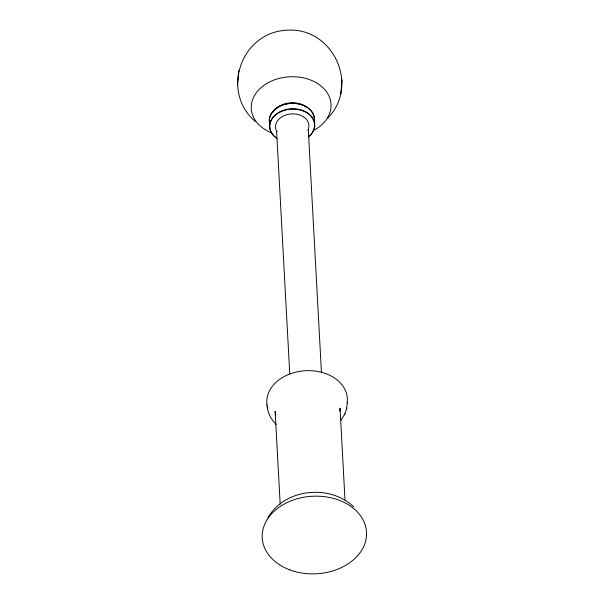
<?xml version="1.0" encoding="UTF-8"?>
<svg xmlns="http://www.w3.org/2000/svg" width="604" height="604" viewBox="0 0 604 604"><rect width="100%" height="100%" fill="white"/><g stroke="black" fill="none" stroke-linecap="round" stroke-linejoin="round"><path stroke-width="0.91" d="M255.417 121.517C220.113 91.838 241.238 31.801 287.247 30.2C332.97 27.052 359.999 85.489 327.708 118.074M238.769 70.547L237.463 84.907M340.724 94.277L342.03 79.924M339.773 411.294L340.06 408.13L344.997 500.233M346.515 409.21L347.421 402.279M341.041 420.127L344.854 413.838M344.491 414.85L346.9 408.138M267.851 518.051C284.076 488.447 329.875 483.925 353.627 506.786M276.315 424.333C270.562 419.478 267.58 412.109 266.908 404.733M275.786 415.129L275.099 411.226L280.188 504.257M308.319 130.079L321.441 372.366M276.632 131.589L289.754 373.876M267.066 405.088A40.325 29.966 -3.1 0 1 306.953 370.675A40.325 29.966 -3.1 0 1 347.149 402.944M267.836 408.38A40.325 29.966 -3.1 0 1 267.391 406.749M269.588 123.714A22.688 16.859 -3.1 0 1 290.63 103.352A22.688 16.859 -3.1 0 1 314.525 120.747M269.641 122.74A22.461 16.693 -3.1 0 1 269.603 118.648M269.754 117.84A22.461 16.693 -3.1 0 1 292.291 103.337A22.461 16.693 -3.1 0 1 314.148 117.342M276.896 138.271A22.378 16.633 -3.1 0 1 275.9 114.768A22.378 16.633 -3.1 0 1 307.512 113.265A22.378 16.633 -3.1 0 1 308.508 136.761M276.7 138.271A22.65 16.829 -3.1 0 1 275.696 114.481A22.65 16.829 -3.1 0 1 307.685 112.956A22.65 16.829 -3.1 0 1 308.697 136.746M277.002 131.793A16.716 12.427 -3.1 0 1 291.709 113.892A16.716 12.427 -3.1 0 1 307.859 130.321M272.978 112.344A20.521 15.251 -3.1 0 1 307.217 107.557M271.724 132.842A39.94 29.679 -3.1 0 1 259.524 89.082A39.94 29.679 -3.1 0 1 319.871 85.104A39.94 29.679 -3.1 0 1 314.367 130.034M289.709 569.851A52.231 38.815 -3.1 0 0 366.537 532.532A52.231 38.815 -3.1 0 0 286.862 502.679A52.231 38.815 -3.1 0 0 289.709 569.851"/></g></svg>
